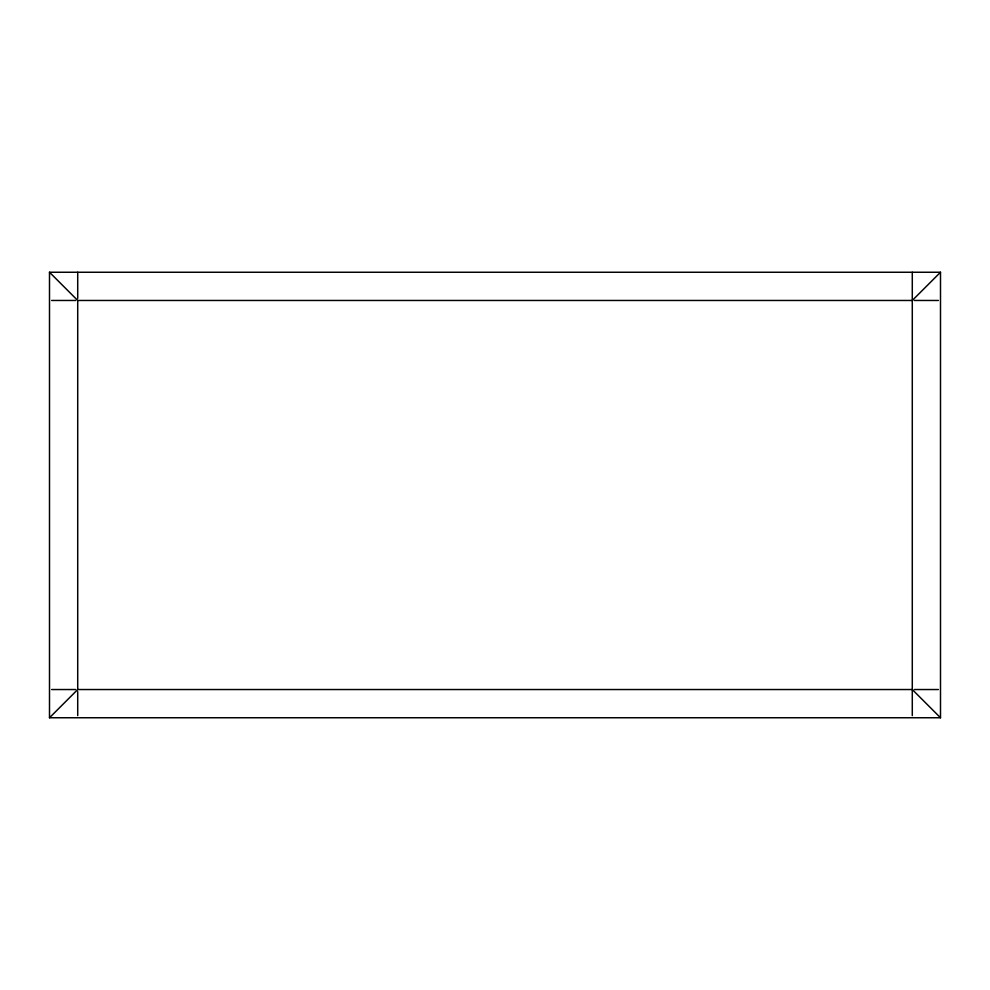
<?xml version="1.0" encoding="UTF-8"?>
<svg xmlns="http://www.w3.org/2000/svg" width="990" height="990" viewBox="0 0 990 990"><rect width="100%" height="100%" fill="white"/><g stroke="black" fill="none" stroke-linecap="round" stroke-linejoin="round"><path stroke-width="1.49" d="M49.5 717.75L77.715 689.535L912.285 689.535L940.5 717.75L940.5 272.25L49.5 272.25L49.5 717.75L940.5 717.75M940.5 272.25L912.285 300.465L77.715 300.465L49.5 272.25M51.616 300.465L75.599 300.465M914.401 300.465L938.384 300.465M51.616 689.535L75.599 689.535M914.401 689.535L938.384 689.535M912.285 272.25L912.285 715.634M77.715 272.25L77.715 298.349M77.715 300.465L77.715 689.535M77.715 691.651L77.715 715.634"/></g></svg>
